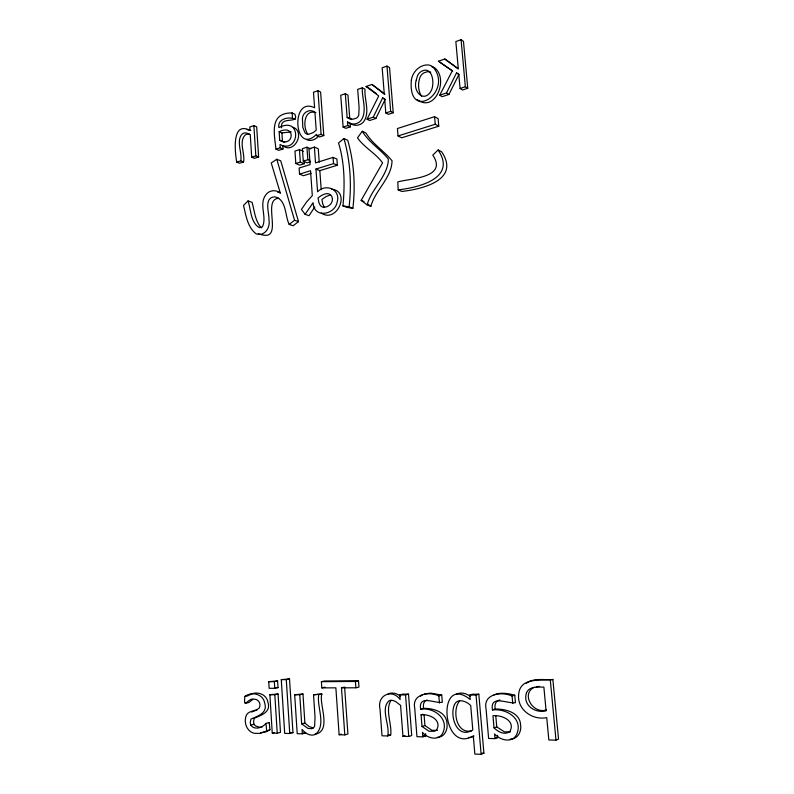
<?xml version="1.0" encoding="UTF-8"?>
<svg xmlns="http://www.w3.org/2000/svg" width="794" height="794" viewBox="0 0 794 794"><rect width="100%" height="100%" fill="white"/><g stroke="black" fill="none" stroke-linecap="round" stroke-linejoin="round"><path stroke-width="1.19" d="M281.572 127.844C279.736 115.1 299.685 124.986 294.872 114.227L292.132 112.937C269.355 112.629 274.128 133.184 275.994 149.203L278.773 150.364L283.001 148.974L282.773 145.699C294.167 154.731 305.69 131.923 293.125 127.278M342.958 205.884C344.884 184.843 344.804 163.316 338.542 142.95L343.941 138.533L347.732 140.3C354.074 162.353 355.533 185.578 352.893 208.316L346.779 207.343L342.958 205.884L349.092 206.867L352.893 208.316M349.092 206.867C351.742 184.019 350.293 160.686 343.941 138.533M367.046 119.179L373.279 117.115L382.648 97.92L385.229 99.329L375.88 118.455L369.657 120.499L367.046 119.179L378.738 95.945L366.074 86.477L371.959 84.422L384.971 94.119M367.096 204.872C371.433 188.744 388.206 175.931 388.345 159.048C380.425 149.212 368.932 142.374 362.263 131.258L357.498 137.868C364.307 147.634 375.82 153.421 382.589 162.839L361.141 200.376L367.096 204.872L370.848 206.351C375.165 190.312 391.899 177.568 392.028 160.765C384.127 150.969 372.664 144.161 366.004 133.084L362.263 131.258M439.707 95.211L446.476 92.977L456.55 72.869L458.972 74.428L448.918 94.456L442.169 96.679L439.707 95.211L452.282 70.874L438.457 61.227L444.848 58.994L457.85 68.413M314.831 206.936L308.985 215.7L305.075 214.32L313.084 202.728C313.729 218.896 335.028 214.787 337.162 202.133C340.963 189.567 325.967 183.057 317.58 191.771L315.952 169.043L333.53 163.594L337.361 165.231L336.904 159.058L333.073 157.381L315.516 162.899L314.384 147.088L308.985 148.835L310.107 164.596L299.12 168.04L299.537 174.134L303.457 175.702L311.139 173.33M269.494 722.56L265.97 723.384C262.536 727.731 254.487 730.53 250.795 725.13L250.239 722.471L250.973 719.056C257.852 716.079 268.025 713.032 264.66 702.948C263.181 693.906 251.589 691.177 244.85 696.487C243.411 710.63 247.678 697.678 253.931 699.147C258.556 698.789 261.504 704.258 259.191 708.069C255.618 711.533 249.276 710.293 246.487 714.888C244.294 719.741 245.098 725.914 248.641 729.934A14.6 10.918 80.9 0 0 254.497 733.328L260.005 733.438L269.94 729.775L269.235 722.55M248.046 200.912L243.5 205.467C246.021 215.253 247.4 227.144 255.966 233.704C264.184 237.178 270.655 227.6 268.958 220.087C269.494 213.397 263.221 197.448 274.793 196.843C286.684 199.344 284.848 215.849 289.185 224.424L293.135 225.744L298.514 221.615L280.748 160.854L276.788 159.247L271.24 162.969L280.401 193.369C276.223 189.151 268.918 190.123 265.712 195.006C258.626 204.485 267.32 217.09 262.348 226.985L259.201 227.57C250.477 222.29 251.013 209.547 248.046 200.912L252.085 202.311C254.497 210.896 255.043 221.109 261.415 227.938M438.119 149.987L432.799 155.128C448.005 177.896 410.816 178.203 397.814 181.935L398.151 189.865L401.814 191.453C421.753 189.22 460.768 180.188 441.653 151.803L438.119 149.987C457.275 178.471 418.19 187.612 398.151 189.865M318.503 136.25C315.625 139.526 310.504 141.928 306.395 139.496M245.247 703.256L248.8 702.521L252.71 699.514M459.647 700.814C451.935 709.806 455.974 734.47 471.576 730.837M391.065 700.268C384.753 710.144 392.206 724.088 390.688 735.006L387.671 735.949L382.013 735.81L380.028 709.201C376.684 695.663 391.621 688.011 400.126 699.494L399.779 694.909L402.757 694.135L408.493 694.135L411.729 735.522L408.761 736.475L402.965 736.336L400.583 705.37L395.869 701.737A11.94 9.607 76.2 0 0 389.477 700.516C379.671 708.109 390.41 725.845 387.671 735.949M289.185 224.424L294.574 220.275L298.514 221.615M420.542 696.229L422.507 694.76M526.283 683.316C533.846 677.55 544.158 680.279 552.872 679.495L558.539 739.095L555.989 740.147L548.833 739.968L546.738 717.637C532.159 720.565 516.457 709.221 518.75 693.609C520.666 676.756 541.548 681.063 552.872 679.495M474.028 736.018L471.964 737.1L468.381 737.566M269.94 729.775L265.861 731.86L260.501 732.753M251.648 712.039L257.067 709.886M249.127 695.276C255.787 690.482 266.546 693.698 267.925 702.194C271.28 712.248 261.127 715.275 254.269 718.252L253.534 721.647L254.09 724.297L255.489 725.984L259.985 727.334L262.03 726.996M534.283 687.257C520.586 693.847 532.963 714.322 546.272 709.925M455.915 694.462C460.56 691.773 466.376 693.291 470.376 696.467M427.103 700C423.311 700.784 423.113 705.28 423.559 708.367L420.631 709.221C418.12 694.016 435.251 703.841 442.318 702.263L441.732 695.078L430.795 693.152L424.77 693.817M499.922 699.921C495.377 700.427 494.414 705.31 495.178 709.022L492.449 709.905C489.749 694.075 508.17 704.238 515.435 702.67L514.76 695.197C508.071 693.38 500.557 692.1 493.967 694.859M481.134 754.3L483.903 753.228L478.822 694.214L472.609 694.214L469.82 695.028L470.197 699.514C436.204 672.458 441.494 755.005 473.303 735.919L474.852 754.092L481.134 754.3L476.043 695.038L478.822 694.214M329.976 195.086L326.155 196.535L321.907 199.433L322.781 204.108L324.349 207.184M514.76 695.197L512.09 696.03C501.798 691.346 482.96 693.569 486.037 708.724L488.628 738.47L494.96 738.628L497.699 737.616L497.491 735.294M388.067 693.976C392.167 691.931 397.04 693.43 400.375 696.249M317.928 90.695L313.491 92.273L314.603 107.776C289.959 95.578 294.048 156.696 316.518 134.345L316.905 135.714L319.615 136.945L323.793 135.566L320.617 92.074L317.928 90.695L321.094 134.325L323.793 135.566M382.648 97.92L384.713 99.369L385.815 112.986L388.385 114.346L393.228 112.758L389.536 67.619L386.966 66.1L382.162 67.808L384.296 94.198L371.959 84.422M456.55 72.869L458.803 74.348L460.083 88.491L462.505 90L467.755 88.273L463.468 41.377L461.066 39.7L455.845 41.556L458.317 68.969L444.848 58.994M494.017 727.86C497.917 731.79 504.795 735.621 509.857 731.473C515.901 720.734 501.689 714.769 492.955 715.751L494.017 727.86L496.756 726.897L504.359 731.85L510.383 731.879M243.579 161.916L240.751 160.825C242.438 152.637 235.629 140.647 242.349 133.819A9.161 6.689 -71.5 0 1 246.914 133.134L250.249 134.662L251.688 157.222L254.497 158.334L258.626 156.974L256.68 126.822L253.882 125.601L249.763 127.04L249.981 130.375C230.677 120.321 235.411 154.8 236.701 162.165L239.53 163.246L243.579 161.916C245.257 153.758 238.468 141.798 245.167 135A9.131 6.68 -71.5 0 1 249.723 134.315M351.633 119.557L349.777 118.772L347.971 95.101L345.321 93.712L340.735 95.31L343.127 127.06L345.787 128.34L350.392 126.832L350.114 123.298L347.464 121.998L347.742 125.541L350.392 126.832M350.114 123.298C354.203 126.544 360.347 125.78 363.622 121.78C370.361 112.282 364.178 99.657 364.992 89.186L362.372 87.767L357.687 89.394L359.106 107.607L358.769 115.09A4.456 3.414 -66.8 0 1 356.188 118.246L352.794 119.239L347.127 117.452L345.321 93.712M295.239 119.477C289.294 115.855 277.056 118.951 278.873 127.596C302.435 115.557 299.616 154.383 280.014 144.528L280.232 147.803L283.001 148.974M236.701 162.165L240.751 160.825M251.688 157.222L255.827 155.852L258.626 156.974M275.994 149.203L280.232 147.803M316.905 135.714L321.094 134.325M343.127 127.06L347.742 125.541M385.815 112.986L390.658 111.388L393.228 112.758M460.083 88.491L465.353 86.754L467.755 88.273M441.732 695.078L438.854 695.881C429.048 691.167 411.768 693.956 414.716 708.079L416.969 736.683L422.825 736.832L425.753 735.859L425.574 733.626M303.368 151.307L299.467 149.629L294.951 151.088L295.815 163.524L299.735 165.132L304.241 163.713L304.003 160.328M310.831 148.895L306.941 147.198L302.395 148.677L303.268 161.162L307.169 162.79L310.583 161.718M402.965 736.336L404.95 735.701M434.586 116.678L397.417 128.529L398.032 135.953L401.675 137.799L438.774 126.196L438.119 118.653L434.586 116.678L435.241 124.251L438.774 126.196M295.815 163.524L300.331 162.095L304.241 163.713M303.268 161.162L307.834 159.713L309.779 160.537M398.032 135.953L435.241 124.251M423.033 714.263L421.078 714.838L422.001 726.48L424.929 725.557L431.936 730.321L437.504 730.341M299.537 174.134L310.533 170.72L312.31 195.652L306.732 201.765L301.442 209.408L305.075 214.32M315.952 169.043L319.833 170.641L337.361 165.231M344.804 734.887L347.911 733.964L344.606 687.098L341.489 687.832L344.804 734.887L339.127 734.738L335.862 687.842L321.808 687.882L321.381 681.679L324.538 680.984L358.501 680.766L358.957 687.058L355.881 687.793L341.489 687.832M339.127 734.738L341.212 734.132M313.134 727.929L309.005 726.47L304.876 723.036L302.971 694.016L294.683 694.74L297.204 733.696L302.325 733.825L305.531 732.931L303.487 732.882M289.741 733.507L292.966 732.624L289.512 678.92L281.284 679.624L284.689 733.378L289.741 733.507L286.287 679.585L289.512 678.92M277.225 733.199L280.481 732.326L278.069 693.986L269.881 694.7L272.253 733.07L277.225 733.199L274.823 694.71L278.069 693.986M272.253 733.07L274.426 732.495M302.971 694.016L299.775 694.75L301.68 723.89L304.876 723.036M399.779 694.909L405.536 694.919L408.493 694.135M250.795 725.13L254.09 724.297M301.68 723.89L307.963 728.416L311.744 728.664A5.131 3.95 78.9 0 0 314.623 725.974L315.029 717.161L313.531 694.77L321.898 694.035C318.424 703.196 332.488 731.532 314.9 734.251M313.531 694.77L321.898 694.035M321.381 681.679L355.424 681.47L358.501 680.766M321.808 687.882L324.954 687.157M279.151 131.715C296.083 123.318 293.998 148.24 279.716 140.23L279.151 131.715L281.91 132.926L291.229 131.893M244.85 696.487L248.145 695.762M274.764 688.299L278.009 687.604L277.592 680.954L268.739 681.659L269.146 688.319L274.764 688.299L274.347 681.629L277.592 680.954M278.773 198.282C260.591 199.195 286.346 244.661 258.268 233.615M536.287 686.721L539.543 686.403M437.296 737.308C444.084 737.547 447.836 730.113 447.012 724.118C446.933 712.039 433.474 708.129 423.559 708.367M510.195 739.135C517.321 739.462 521.598 731.81 520.646 725.408C520.318 712.496 505.659 708.873 495.178 709.022M281.284 679.624L286.287 679.585M268.739 681.659L274.347 681.629M275.766 687.604L278.009 687.604M269.881 694.7L274.823 694.71M294.683 694.74L299.775 694.75M469.82 695.028L476.043 695.038M265.97 723.384L266.675 730.629M289.939 732.554L292.966 732.624M388.425 734.956L390.688 735.006M423.41 735.81L425.753 735.859M495.585 737.566L497.699 737.616M481.819 753.159L483.903 753.228M331.763 189.19C351.127 191.275 336.894 223.809 321.223 213.06M247.103 129.571L250.854 130.424M492.449 709.905C506.552 708.288 523.494 718.679 516.676 734.45C512.348 743.492 499.942 740.276 494.553 733.964L494.96 738.628M420.631 709.221C434.02 707.077 449.225 718.739 442.903 732.793C439.042 741.407 427.341 738.45 422.468 732.346L422.825 736.832M277.533 192.049L279.825 192.327M421.078 714.838C429.485 713.846 442.278 719.95 436.621 729.934L434.606 731.284L429.028 731.264L422.001 726.48M315.933 112.639C303.824 108.728 302.603 127.03 307.725 134.007M430.765 72.135L427.589 71.619L423.907 72.889A8.168 6.362 -62.5 0 0 420.006 77.236C417.833 83.231 417.912 90.863 421.634 96.193M361.141 200.376L363.97 201.507M279.716 140.23L284.649 142.473M314.384 147.088L318.255 148.786L319.218 162.105M347.127 117.452L349.777 118.772M373.279 117.115L375.88 118.455M347.464 121.998C351.563 125.254 357.727 124.479 360.992 120.46C367.751 110.932 361.558 98.267 362.372 87.767M366.074 86.477L367.811 87.429M446.476 92.977L448.918 94.456M438.457 61.227L452.749 71.063M368.684 87.906L376.465 93.722M367.88 204.118L370.848 206.351M417.078 99.488C434.765 113.284 448.521 80.035 435.43 68.502A14.391 11.215 -62.5 0 0 431.668 66.686M294.574 220.275L276.788 159.247M550.321 680.269L555.989 740.147M461.066 39.7L465.353 86.754M512.09 696.03L512.765 703.534M495.793 716.049L496.756 726.897M438.854 695.881L439.439 703.087M386.966 66.1L390.658 111.388M424.095 715.126L424.929 725.557M405.536 694.919L408.761 736.475M333.073 157.381L333.53 163.594M319.833 170.641L321.203 189.697M355.424 681.47L355.881 687.793M306.941 147.198L307.834 159.713M299.467 149.629L300.331 162.095M292.132 112.937L292.5 118.207M281.91 132.926L282.485 141.421M318.741 694.78C316.488 706.71 326.731 724.972 315.476 734.4C310.444 736.703 305.253 733.209 302.048 729.468L302.325 733.825M253.882 125.601L255.827 155.852M302.464 119.437L302.782 127.268L305.005 132.777A7.861 5.915 -68.9 0 0 308.896 134.216L313.332 132.509L316.211 130.127L314.92 112.192C309.531 108.133 301.879 112.788 302.464 119.437M416.255 80.204C412.394 91.409 424.056 103.726 431.241 90.645C434.894 83.588 432.631 65.396 421.406 71.361A8.198 6.372 -62.6 0 0 417.495 75.718L416.255 80.204M411.342 80.055C407.64 123.199 454.257 91.677 432.958 66.944A14.441 11.235 -62.5 0 0 425.713 65.019C418.17 66.081 412.503 72.73 411.342 80.055M332.438 198.778C332.775 203.919 327.624 207.839 322.731 207.234L320.468 205.755L318.91 202.659L318.027 197.964C321.59 195.016 328.339 190.878 331.753 196.207L332.438 198.778M526.402 693.053C522.581 705.241 535.116 713.588 546.103 710.858L543.87 687.088C537.915 687.187 528.903 686.056 526.402 693.053M454.466 704.645C449.305 716.228 457.076 739.73 472.797 730.004L470.713 705.588C466.902 701.37 457.483 697.648 454.466 704.645"/></g></svg>
